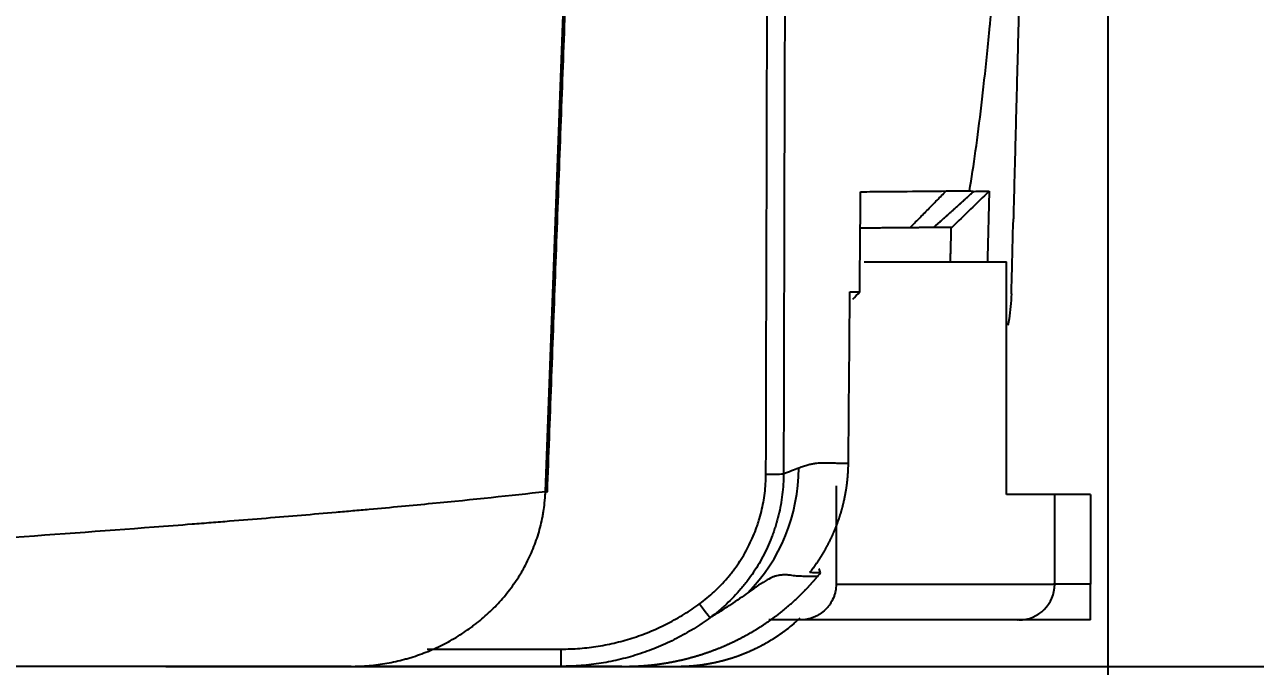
# Model space of a CAD drawing. Extents: x 86520 to 160660, y -2551 to 2752.
# Drawn here: x 88509.57 to 88543.96, y 1548.46 to 1566.38 of the extents above; entities that cross this region are included whole.
import ezdxf

# ---------------------------------------------------------------- set-up
doc = ezdxf.new("R2010")
doc.units = 0
doc.header["$LTSCALE"] = 10
doc.header["$MEASUREMENT"] = 0
doc.layers.get('DEFPOINTS').update_dxf_attribs({"linetype": 'CONTINUOUS'})
doc.layers.add('1', color=7, linetype='CONTINUOUS')
doc.dimstyles.new('경보기_스탈', dxfattribs={"dimtxt": 3.15, "dimasz": 2.5, "dimexe": 1, "dimexo": 1, "dimgap": 1, "dimtad": 1, "dimtoh": 1, "dimdec": 3, "dimzin": 1, "dimtxsty": 'STANDARD', "dimcen": 0, "dimclrd": 2, "dimclre": 2, "dimclrt": 4, "dimazin": 3, "dimtp": 0.1, "dimtm": 0.1, "dimtfac": 1, "dimtdec": 3, "dimtmove": 0, "dimatfit": 3})

# ---------------------------------------------------------------- blocks, each defined once
blk = doc.blocks.new('*D99')
at = {"layer": '1', "color": 1, "linetype": 'CONTINUOUS'}
for p, q in [((88506.677, 1673.889), (88631.642, 1673.889)), ((88626.642, 1563.462), (88626.642, 1658.889)), ((88513.52, 1548.462), (88631.642, 1548.462))]:
    blk.add_line(p, q, dxfattribs=at)
for points in [[(88624.142, 1658.889), (88629.142, 1658.889), (88626.642, 1673.889)], [(88624.142, 1563.462), (88629.142, 1563.462), (88626.642, 1548.462)]]:
    blk.add_solid(points, dxfattribs=at)
at = {"layer": 'DEFPOINTS', "color": 0, "linetype": 'CONTINUOUS'}
for p in [(88505.677, 1673.889), (88626.642, 1673.889), (88512.52, 1548.462)]:
    blk.add_point(p, dxfattribs=at)
at = {"layer": '1', "color": 2, "linetype": 'CONTINUOUS', "insert": (88616.142, 1613), "char_height": 6, "attachment_point": 5, "rotation": 90}
blk.add_mtext('{\\H2.5x;125}', dxfattribs=at)
blk = doc.blocks.new('*D457')
at = {"layer": '1', "color": 1, "linetype": 'CONTINUOUS'}
for p, q in [((88539.834, 1600.72), (88539.834, 1474)), ((88001.644, 1582), (88001.644, 1474)), ((88016.644, 1479), (88524.834, 1479))]:
    blk.add_line(p, q, dxfattribs=at)
for points in [[(88016.644, 1481.5), (88016.644, 1476.5), (88001.644, 1479)], [(88524.834, 1481.5), (88524.834, 1476.5), (88539.834, 1479)]]:
    blk.add_solid(points, dxfattribs=at)
at = {"layer": 'DEFPOINTS', "color": 0, "linetype": 'CONTINUOUS'}
for p in [(88539.834, 1601.72), (88001.644, 1583), (88539.834, 1479)]:
    blk.add_point(p, dxfattribs=at)
at = {"layer": '1', "color": 2, "linetype": 'CONTINUOUS', "insert": (88279.642, 1489.5), "char_height": 15, "attachment_point": 5}
blk.add_mtext('539', dxfattribs=at)

msp = doc.modelspace()

# ---------------------------------------------------------------- linework, layer by layer
at = {"layer": '1', "color": 7, "linetype": 'CONTINUOUS'}
for p, q in [((88537.1953, 1560.9516), (88537.2051, 1560.9609)), ((88537.1955, 1560.961), (88537.2051, 1560.9627)), ((88533.0284, 1559.757), (88537.0022, 1559.757)), ((88537.0022, 1553.257), (88537.0022, 1559.757)), ((88538.3517, 1553.257), (88537.0022, 1553.257)), ((88539.3517, 1553.257), (88538.3517, 1553.257)), ((88538.3517, 1550.757), (88538.3517, 1553.257)), ((88539.3517, 1553.257), (88539.3517, 1550.757)), ((88539.3517, 1550.757), (88538.3517, 1550.757)), ((88539.3517, 1549.757), (88539.3517, 1550.757)), ((88539.3517, 1549.757), (88537.3517, 1549.757)), ((88520.8219, 1548.9442), (88524.5664, 1548.9442)), ((88524.5664, 1548.4616), (88524.5664, 1548.9442)), ((88524.5664, 1548.4616), (88518.8844, 1548.4616)), ((88526.3027, 1548.4618), (88526.3027, 1548.4616))]:
    msp.add_line(p, q, dxfattribs=at)
for centre, major_axis, ratio, start_param, end_param in [((88526.2511, 1554.0477), (1.8659, -4.6388), 0.987755, 0.4056871, 1.183783), ((88530.2834, 1553.8446), (0.5, -0.0013), 0.034899, 4.7124814, 6.1027097), ((88537.3517, 1550.757), (0, -1), 0.999983, 0, 1.5707963), ((88528.4305, 1550.2269), (0.2961, -0.4029), 0.020676, 4.7405141, 6.231542)]:
    msp.add_ellipse(centre, major_axis=major_axis, ratio=ratio, start_param=start_param, end_param=end_param, dxfattribs=at)
for points, degree in [([(88537.205, 1560.9607), (88537.5567, 1574.5316), (88537.9084, 1588.1024)], 2), ([(88530.2834, 1553.8272), (88530.3054, 1562.1386), (88530.3259, 1570.4501), (88530.3449, 1578.7616)], 3), ([(88530.8358, 1578.7616), (88530.8171, 1570.4545), (88530.7969, 1562.1473), (88530.7753, 1553.8402)], 3), ([(88524.1236, 1553.3448), (88524.4241, 1561.3835), (88524.7212, 1569.4224), (88525.0152, 1577.4614)], 3), ([(88524.1769, 1553.3349), (88524.6269, 1565.398), (88525.0649, 1577.4615)], 2), ([(88532.9133, 1560.0029), (88532.9183, 1560.5737), (88532.9233, 1561.1444), (88532.9283, 1561.7151)], 3), ([(88534.3088, 1560.7094), (88535.3163, 1561.736)], 1), ([(88535.3163, 1561.736), (88535.5492, 1561.7379), (88535.7669, 1561.7398), (88535.9714, 1561.7417)], 3), ([(88536.5216, 1561.7294), (88536.1748, 1561.3928), (88535.828, 1561.0562), (88535.4812, 1560.7196)], 3), ([(88535.9714, 1561.7417), (88536.0117, 1561.7366), (88536.051, 1561.7313), (88536.0893, 1561.7258)], 3), ([(88536.0893, 1561.7258), (88536.2507, 1561.7306), (88536.3947, 1561.7318), (88536.5216, 1561.7294)], 3), ([(88536.5216, 1561.7294), (88536.5131, 1561.3958), (88536.5046, 1561.0621), (88536.496, 1560.7285)], 3), ([(88534.3088, 1560.7094), (88533.6799, 1560.7039), (88532.9386, 1560.6974)], 2), ([(88534.9621, 1560.7151), (88534.6493, 1560.7123), (88534.3088, 1560.7094)], 2), ([(88535.4812, 1560.7196), (88535.2561, 1560.7176), (88534.9621, 1560.7151)], 2), ([(88535.439, 1559.757), (88535.4636, 1560.7194)], 1), ([(88536.4964, 1560.7283), (88536.488, 1560.4045), (88536.4796, 1560.0808), (88536.4712, 1559.757)], 3), ([(88532.9038, 1558.921), (88532.907, 1559.2817), (88532.9101, 1559.6423), (88532.9133, 1560.0029)], 3), ([(88532.5873, 1554.1357), (88532.6012, 1555.73), (88532.6152, 1557.3243), (88532.6292, 1558.9186)], 3), ([(88532.6292, 1558.9186), (88532.7223, 1558.9194), (88532.8138, 1558.9202), (88532.9038, 1558.921)], 3), ([(88532.712, 1558.7109), (88532.7759, 1558.7809), (88532.8399, 1558.851), (88532.9038, 1558.921)], 3), ([(88532.2445, 1553.507), (88532.2445, 1550.757)], 1), ([(88531.8082, 1551.0758), (88531.7102, 1551.0769), (88531.6103, 1551.0778), (88531.5084, 1551.0785)], 3), ([(88531.7211, 1550.9688), (88531.7506, 1551.0041), (88531.7797, 1551.0397), (88531.8082, 1551.0758)], 3), ([(88531.2386, 1549.757), (88530.3638, 1549.757)], 1)]:
    msp.add_open_spline(points, degree=degree, dxfattribs=at)
for points, degree, knots in [([(88535.9714, 1561.7417), (88536.029, 1562.0869), (88536.0856, 1562.4579), (88536.1967, 1563.2532), (88536.2512, 1563.6774), (88536.3582, 1564.5801), (88536.4108, 1565.0585), (88536.4883, 1565.8173), (88536.5267, 1566.2069), (88536.5647, 1566.612), (88536.5835, 1566.8172), (88536.5898, 1566.886), (88536.6024, 1567.0245), (88536.6086, 1567.0948), (88536.618, 1567.2018), (88536.6211, 1567.2377), (88536.6274, 1567.3099), (88536.6368, 1567.4188), (88536.6585, 1567.677), (88536.6769, 1567.9054), (88536.7136, 1568.3709), (88536.7378, 1568.6929), (88536.7857, 1569.3582), (88536.8094, 1569.7013), (88536.8563, 1570.4068), (88536.8795, 1570.7691), (88536.9255, 1571.5112), (88536.9483, 1571.8909), (88536.9935, 1572.6664), (88537.0159, 1573.0622), (88537.0826, 1574.2715), (88537.1263, 1575.1072), (88537.1695, 1575.9681)], 3, [0, 0, 0, 0, 0.125, 0.125, 0.25, 0.25, 0.375, 0.375, 0.4375, 0.46875, 0.46875, 0.484375, 0.484375, 0.5, 0.5, 0.5078125, 0.5078125, 0.515625, 0.53125, 0.5625, 0.5625, 0.625, 0.625, 0.6875, 0.6875, 0.75, 0.75, 0.8125, 0.8125, 0.875, 0.875, 1, 1, 1, 1]), ([(88532.9283, 1561.7151), (88533.165, 1561.7169), (88533.3914, 1561.7186), (88533.8248, 1561.7221), (88534.4461, 1561.7273), (88534.9865, 1561.7325), (88535.3163, 1561.736)], 3, [0, 0, 0, 0, 0.25, 0.25, 0.5, 1, 1, 1, 1]), ([(88534.9621, 1560.7151), (88534.9729, 1560.7246), (88534.9945, 1560.7436), (88535.0271, 1560.7723), (88535.0596, 1560.801), (88535.0921, 1560.8298), (88535.1246, 1560.8585), (88535.157, 1560.8872), (88535.1894, 1560.916), (88535.2218, 1560.9447), (88535.2542, 1560.9735), (88535.2866, 1561.0023), (88535.3189, 1561.0311), (88535.3513, 1561.0599), (88535.3836, 1561.0887), (88535.4158, 1561.1175), (88535.4481, 1561.1464), (88535.4803, 1561.1752), (88535.5126, 1561.2041), (88535.5448, 1561.233), (88535.577, 1561.2619), (88535.6091, 1561.2908), (88535.6413, 1561.3197), (88535.6734, 1561.3486), (88535.7055, 1561.3775), (88535.7376, 1561.4065), (88535.7696, 1561.4354), (88535.8017, 1561.4644), (88535.8337, 1561.4934), (88535.8657, 1561.5224), (88535.8977, 1561.5514), (88535.9297, 1561.5804), (88535.9616, 1561.6094), (88535.9935, 1561.6385), (88536.0255, 1561.6675), (88536.0573, 1561.6966), (88536.0787, 1561.7161), (88536.0893, 1561.7258)], 3, [0, 0, 0, 0, 0.0317803, 0.063369, 0.0947661, 0.1259719, 0.1569866, 0.1878105, 0.2184437, 0.2488867, 0.2791398, 0.3092034, 0.3390776, 0.3687627, 0.398259, 0.4275668, 0.4566863, 0.4856177, 0.5143615, 0.5429177, 0.5712868, 0.5994691, 0.6274648, 0.6552742, 0.6828977, 0.7103355, 0.7375881, 0.7646557, 0.7915387, 0.8182375, 0.8447523, 0.8710835, 0.8972316, 0.9231969, 0.9489798, 0.9745807, 1, 1, 1, 1]), ([(88537.1415, 1558.8614), (88537.1458, 1559.0284), (88537.1501, 1559.1954), (88537.1681, 1559.8953), (88537.1818, 1560.4281), (88537.1955, 1560.961)], 3, [0, 0, 0, 0, 0.2386537, 0.2386537, 1, 1, 1, 1]), ([(88537.1415, 1558.8614), (88537.1384, 1558.743), (88537.1312, 1558.6261), (88537.109, 1558.3948), (88537.0856, 1558.2173), (88537.0532, 1558.0428), (88537.0405, 1557.9812)], 3, [0, 0, 0, 0, 0.3918494, 0.3918494, 0.7836989, 1, 1, 1, 1]), ([(88530.7753, 1553.8402), (88530.8534, 1553.8698), (88530.9277, 1553.8988), (88531.0688, 1553.9539), (88531.1355, 1553.9799), (88531.1985, 1554.0036)], 3, [0, 0, 0, 0, 0.5, 0.5, 1, 1, 1, 1]), ([(88531.1985, 1554.0036), (88531.2452, 1554.0211), (88531.2899, 1554.0374), (88531.375, 1554.0664), (88531.4153, 1554.079), (88531.4917, 1554.1005), (88531.5278, 1554.1092), (88531.5965, 1554.1232), (88531.629, 1554.1285), (88531.691, 1554.1367), (88531.7205, 1554.1397), (88531.7628, 1554.1425), (88531.7765, 1554.1432), (88531.8039, 1554.1444), (88531.8175, 1554.145), (88531.8849, 1554.1475), (88531.9373, 1554.148), (88532.0403, 1554.1468), (88532.0909, 1554.1451), (88532.191, 1554.1416), (88532.2406, 1554.1397), (88532.315, 1554.1377), (88532.3398, 1554.1371), (88532.3895, 1554.1364), (88532.4145, 1554.1364), (88532.4891, 1554.1361), (88532.5384, 1554.1359), (88532.5873, 1554.1357)], 3, [0, 0, 0, 0, 0.0625, 0.0625, 0.125, 0.125, 0.1875, 0.1875, 0.25, 0.25, 0.3125, 0.3125, 0.34375, 0.34375, 0.375, 0.375, 0.5, 0.5, 0.625, 0.625, 0.75, 0.75, 0.8125, 0.8125, 0.875, 0.875, 1, 1, 1, 1]), ([(88531.5084, 1551.0785), (88531.5158, 1551.0879), (88531.5305, 1551.1066), (88531.5524, 1551.1348), (88531.574, 1551.1632), (88531.5955, 1551.1917), (88531.6167, 1551.2204), (88531.6377, 1551.2491), (88531.6584, 1551.278), (88531.679, 1551.307), (88531.6993, 1551.3362), (88531.7194, 1551.3654), (88531.7393, 1551.3948), (88531.7589, 1551.4243), (88531.7783, 1551.4539), (88531.7975, 1551.4836), (88531.8165, 1551.5135), (88531.8352, 1551.5434), (88531.8538, 1551.5734), (88531.872, 1551.6036), (88531.8901, 1551.6338), (88531.9079, 1551.6642), (88531.9256, 1551.6947), (88531.9429, 1551.7252), (88531.9601, 1551.7559), (88531.977, 1551.7866), (88531.9937, 1551.8175), (88532.0101, 1551.8484), (88532.0264, 1551.8794), (88532.0424, 1551.9105), (88532.0581, 1551.9417), (88532.0737, 1551.973), (88532.089, 1552.0043), (88532.104, 1552.0358), (88532.1189, 1552.0673), (88532.1335, 1552.0989), (88532.1479, 1552.1306), (88532.162, 1552.1623), (88532.1759, 1552.1941), (88532.1896, 1552.226), (88532.203, 1552.2579), (88532.2163, 1552.29), (88532.2292, 1552.322), (88532.242, 1552.3542), (88532.2545, 1552.3864), (88532.2668, 1552.4186), (88532.2788, 1552.451), (88532.2906, 1552.4833), (88532.3022, 1552.5158), (88532.3136, 1552.5483), (88532.3247, 1552.5808), (88532.3356, 1552.6134), (88532.3462, 1552.646), (88532.3566, 1552.6787), (88532.3668, 1552.7114), (88532.3768, 1552.7441), (88532.3865, 1552.7769), (88532.396, 1552.8098), (88532.4052, 1552.8426), (88532.4143, 1552.8755), (88532.423, 1552.9085), (88532.4316, 1552.9415), (88532.4399, 1552.9745), (88532.448, 1553.0075), (88532.4559, 1553.0405), (88532.4635, 1553.0736), (88532.4709, 1553.1067), (88532.4781, 1553.1399), (88532.485, 1553.173), (88532.4917, 1553.2062), (88532.4982, 1553.2393), (88532.5044, 1553.2725), (88532.5105, 1553.3058), (88532.5163, 1553.339), (88532.5218, 1553.3722), (88532.5271, 1553.4054), (88532.5322, 1553.4387), (88532.5371, 1553.4719), (88532.5418, 1553.5052), (88532.5462, 1553.5385), (88532.5504, 1553.5717), (88532.5543, 1553.605), (88532.5581, 1553.6382), (88532.5616, 1553.6715), (88532.5649, 1553.7047), (88532.5679, 1553.738), (88532.5708, 1553.7712), (88532.5734, 1553.8044), (88532.5758, 1553.8376), (88532.5779, 1553.8708), (88532.5799, 1553.904), (88532.5816, 1553.9372), (88532.5831, 1553.9703), (88532.5844, 1554.0034), (88532.5854, 1554.0365), (88532.5863, 1554.0696), (88532.5869, 1554.1027), (88532.5871, 1554.1247), (88532.5873, 1554.1357)], 3, [0, 0, 0, 0, 0.0108293, 0.0216498, 0.0324616, 0.0432648, 0.0540592, 0.0648448, 0.0756218, 0.0863901, 0.0971496, 0.1079005, 0.1186426, 0.129376, 0.1401007, 0.1508167, 0.161524, 0.1722226, 0.1829125, 0.1935937, 0.2042662, 0.21493, 0.225585, 0.2362314, 0.2468691, 0.2574981, 0.2681184, 0.27873, 0.2893329, 0.2999271, 0.3105126, 0.3210895, 0.3316576, 0.3422171, 0.3527678, 0.3633099, 0.3738433, 0.384368, 0.394884, 0.4053914, 0.41589, 0.42638, 0.4368613, 0.4473339, 0.4577979, 0.4682532, 0.4786998, 0.4891377, 0.4995669, 0.5099875, 0.5203994, 0.5308027, 0.5411972, 0.5515831, 0.5619604, 0.5723289, 0.5826889, 0.5930401, 0.6033827, 0.6137166, 0.6240419, 0.6343585, 0.6446664, 0.6549657, 0.6652564, 0.6755384, 0.6858117, 0.6960764, 0.7063324, 0.7165798, 0.7268186, 0.7370486, 0.7472701, 0.7574829, 0.767687, 0.7778826, 0.7880694, 0.7982477, 0.8084173, 0.8185782, 0.8287306, 0.8388743, 0.8490093, 0.8591357, 0.8692535, 0.8793627, 0.8894632, 0.8995551, 0.9096384, 0.9197131, 0.9297791, 0.9398365, 0.9498853, 0.9599255, 0.969957, 0.97998, 0.9899943, 1, 1, 1, 1]), ([(88528.4305, 1550.2095), (88528.5732, 1550.3144), (88528.8446, 1550.539), (88529.0881, 1550.7926), (88529.2314, 1550.9604), (88529.2596, 1550.9944), (88529.3151, 1551.0634), (88529.3424, 1551.0982), (88529.4223, 1551.2037), (88529.4734, 1551.2752), (88529.6199, 1551.4937), (88529.7086, 1551.6442), (88529.8684, 1551.9552), (88529.9395, 1552.1156), (88530.0168, 1552.3225), (88530.0317, 1552.3642), (88530.0602, 1552.4479), (88530.1009, 1552.5738), (88530.1359, 1552.7006), (88530.1981, 1552.9557), (88530.2295, 1553.1275), (88530.2719, 1553.4746), (88530.2829, 1553.65), (88530.2834, 1553.8272)], 3, [0, 0, 0, 0, 0.125, 0.25, 0.25, 0.28125, 0.28125, 0.3125, 0.3125, 0.375, 0.375, 0.5, 0.5, 0.625, 0.625, 0.65625, 0.65625, 0.6875, 0.75, 0.75, 0.875, 0.875, 1, 1, 1, 1]), ([(88530.7753, 1553.8402), (88530.7749, 1553.6438), (88530.7628, 1553.4494), (88530.7163, 1553.0646), (88530.6818, 1552.8741), (88530.6132, 1552.5913), (88530.5876, 1552.4975), (88530.5448, 1552.3576), (88530.5299, 1552.311), (88530.4985, 1552.2183), (88530.4821, 1552.1719), (88530.3968, 1551.9425), (88530.3185, 1551.7645), (88530.1421, 1551.4195), (88530.0441, 1551.2525), (88529.8824, 1551.0101), (88529.826, 1550.9307), (88529.7376, 1550.8136), (88529.7075, 1550.7749), (88529.6462, 1550.6984), (88529.615, 1550.6606), (88529.4564, 1550.4741), (88529.3214, 1550.3329), (88529.1068, 1550.1329), (88529.0332, 1550.0682), (88528.8821, 1549.9429), (88528.8048, 1549.8825), (88528.7257, 1549.8243)], 3, [0, 0, 0, 0, 0.125, 0.125, 0.25, 0.25, 0.3125, 0.3125, 0.34375, 0.34375, 0.375, 0.375, 0.5, 0.5, 0.625, 0.625, 0.6875, 0.6875, 0.71875, 0.71875, 0.75, 0.75, 0.875, 0.875, 0.9375, 0.9375, 1, 1, 1, 1]), ([(88508.691, 1552.0271), (88510.2496, 1552.1369), (88511.7485, 1552.2467), (88513.5462, 1552.3839), (88514.0798, 1552.4251), (88514.6049, 1552.4663), (88514.953, 1552.4937), (88515.1262, 1552.5075), (88515.9868, 1552.5761), (88516.9946, 1552.6585), (88517.9566, 1552.7408), (88518.4293, 1552.782), (88518.5854, 1552.7957), (88518.8951, 1552.8232), (88519.6626, 1552.8918), (88521.5735, 1553.0702), (88523.1518, 1553.2349), (88524.1234, 1553.3447)], 3, [0, 0, 0, 0, 0.25, 0.25, 0.3125, 0.34375, 0.34375, 0.375, 0.375, 0.5, 0.5625, 0.5625, 0.59375, 0.59375, 0.625, 0.75, 1, 1, 1, 1]), ([(88518.6901, 1548.4616), (88518.6953, 1548.4616), (88518.7007, 1548.4616), (88518.7112, 1548.4617), (88518.7271, 1548.4617), (88518.7641, 1548.462), (88518.838, 1548.4633), (88518.9855, 1548.4682), (88519.1113, 1548.4766), (88519.362, 1548.4987), (88519.6942, 1548.5429), (88520.0221, 1548.6159), (88520.2257, 1548.6708), (88520.2664, 1548.6823), (88520.3475, 1548.7061), (88520.3881, 1548.7185), (88520.5089, 1548.7569), (88520.5887, 1548.7842), (88520.8253, 1548.8711), (88521.134, 1549.0002), (88521.4294, 1549.1558), (88521.7179, 1549.3247), (88521.8587, 1549.4159), (88522.0303, 1549.5387), (88522.0644, 1549.5637), (88522.1322, 1549.6146), (88522.1658, 1549.6404), (88522.2653, 1549.7189), (88522.3302, 1549.7726), (88522.5205, 1549.9376), (88522.6415, 1550.053), (88522.8718, 1550.2944), (88522.9811, 1550.4204), (88523.1875, 1550.6836), (88523.2847, 1550.8207), (88523.3982, 1550.9994), (88523.4205, 1551.0355), (88523.4641, 1551.1082), (88523.5279, 1551.2177), (88523.5872, 1551.329), (88523.6996, 1551.554), (88523.7665, 1551.7071), (88523.884, 1552.0195), (88523.9346, 1552.1789), (88523.9979, 1552.4228), (88524.0168, 1552.505), (88524.042, 1552.6294), (88524.0498, 1552.6712), (88524.0643, 1552.7548), (88524.0844, 1552.8805), (88524.0991, 1553.0067), (88524.1104, 1553.1332), (88524.1152, 1553.1966), (88524.1192, 1553.2707), (88524.1208, 1553.3078), (88524.1215, 1553.3264), (88524.1218, 1553.3343), (88524.122, 1553.3396), (88524.122, 1553.3423), (88524.1221, 1553.3449)], 3, [0, 0, 0, 0, 0.0019531, 0.0019531, 0.0039062, 0.0078125, 0.015625, 0.03125, 0.0625, 0.0625, 0.125, 0.1875, 0.1875, 0.203125, 0.203125, 0.21875, 0.21875, 0.25, 0.25, 0.3125, 0.375, 0.375, 0.4375, 0.4375, 0.453125, 0.453125, 0.46875, 0.46875, 0.5, 0.5, 0.5625, 0.5625, 0.625, 0.625, 0.6875, 0.6875, 0.703125, 0.703125, 0.71875, 0.75, 0.75, 0.8125, 0.8125, 0.875, 0.875, 0.90625, 0.90625, 0.921875, 0.921875, 0.9375, 0.96875, 0.96875, 0.984375, 0.9921875, 0.9960937, 0.9980469, 0.9990234, 0.9990234, 1, 1, 1, 1]), ([(88524.1236, 1553.3448), (88524.1427, 1553.3427), (88524.157, 1553.3408), (88524.1735, 1553.3375), (88524.1772, 1553.3361), (88524.1772, 1553.3349)], 3, [0, 0, 0, 0, 0.5430804, 0.5430804, 1, 1, 1, 1]), ([(88526.3457, 1548.4616), (88526.3603, 1548.4617), (88526.3894, 1548.4617), (88526.433, 1548.4621), (88526.4765, 1548.4628), (88526.5198, 1548.4638), (88526.5631, 1548.465), (88526.6062, 1548.4664), (88526.6492, 1548.4682), (88526.692, 1548.4701), (88526.7348, 1548.4724), (88526.7774, 1548.4749), (88526.8199, 1548.4776), (88526.8622, 1548.4806), (88526.9044, 1548.4839), (88526.9465, 1548.4874), (88526.9884, 1548.4911), (88527.0303, 1548.4951), (88527.0719, 1548.4993), (88527.1135, 1548.5037), (88527.1548, 1548.5084), (88527.1961, 1548.5133), (88527.2372, 1548.5184), (88527.2782, 1548.5238), (88527.319, 1548.5294), (88527.3597, 1548.5352), (88527.4002, 1548.5413), (88527.4406, 1548.5475), (88527.4808, 1548.554), (88527.5209, 1548.5607), (88527.5608, 1548.5676), (88527.6006, 1548.5747), (88527.6402, 1548.582), (88527.6796, 1548.5895), (88527.719, 1548.5972), (88527.7581, 1548.6052), (88527.7971, 1548.6133), (88527.8359, 1548.6216), (88527.8746, 1548.6301), (88527.9131, 1548.6389), (88527.9515, 1548.6478), (88527.9897, 1548.6568), (88528.0277, 1548.6661), (88528.0656, 1548.6756), (88528.1033, 1548.6852), (88528.1408, 1548.6951), (88528.1782, 1548.7051), (88528.2154, 1548.7152), (88528.2525, 1548.7256), (88528.2894, 1548.7361), (88528.3261, 1548.7468), (88528.3626, 1548.7576), (88528.399, 1548.7687), (88528.4352, 1548.7799), (88528.4712, 1548.7912), (88528.5071, 1548.8027), (88528.5428, 1548.8144), (88528.5783, 1548.8262), (88528.6137, 1548.8382), (88528.6489, 1548.8503), (88528.6839, 1548.8625), (88528.7187, 1548.875), (88528.7534, 1548.8875), (88528.7879, 1548.9002), (88528.8222, 1548.9131), (88528.8563, 1548.926), (88528.8903, 1548.9392), (88528.9241, 1548.9524), (88528.9577, 1548.9658), (88528.9912, 1548.9793), (88529.0244, 1548.9929), (88529.0575, 1549.0067), (88529.0905, 1549.0206), (88529.1232, 1549.0346), (88529.1558, 1549.0488), (88529.1882, 1549.063), (88529.2204, 1549.0774), (88529.2524, 1549.0919), (88529.2843, 1549.1065), (88529.316, 1549.1212), (88529.3475, 1549.136), (88529.3788, 1549.1509), (88529.41, 1549.1659), (88529.441, 1549.1811), (88529.4718, 1549.1963), (88529.5024, 1549.2116), (88529.5328, 1549.2271), (88529.5631, 1549.2426), (88529.5932, 1549.2582), (88529.6231, 1549.2739), (88529.6529, 1549.2897), (88529.6824, 1549.3056), (88529.7118, 1549.3216), (88529.741, 1549.3377), (88529.7701, 1549.3538), (88529.7989, 1549.37), (88529.8276, 1549.3863), (88529.8561, 1549.4027), (88529.8845, 1549.4192), (88529.9126, 1549.4357), (88529.9406, 1549.4523), (88529.9684, 1549.469), (88529.9961, 1549.4858), (88530.0235, 1549.5026), (88530.0508, 1549.5194), (88530.0779, 1549.5364), (88530.1049, 1549.5534), (88530.1316, 1549.5705), (88530.1582, 1549.5876), (88530.1846, 1549.6048), (88530.2109, 1549.622), (88530.237, 1549.6393), (88530.2629, 1549.6567), (88530.2886, 1549.6741), (88530.3142, 1549.6915), (88530.3395, 1549.709), (88530.3648, 1549.7265), (88530.3898, 1549.7441), (88530.4147, 1549.7618), (88530.4394, 1549.7794), (88530.4639, 1549.7971), (88530.4883, 1549.8149), (88530.5125, 1549.8327), (88530.5366, 1549.8505), (88530.5604, 1549.8683), (88530.5841, 1549.8862), (88530.6077, 1549.9042), (88530.631, 1549.9221), (88530.6542, 1549.9401), (88530.6773, 1549.9581), (88530.7001, 1549.9761), (88530.7229, 1549.9942), (88530.7454, 1550.0122), (88530.7678, 1550.0303), (88530.79, 1550.0484), (88530.8121, 1550.0666), (88530.834, 1550.0847), (88530.8557, 1550.1029), (88530.8773, 1550.1211), (88530.8987, 1550.1393), (88530.9199, 1550.1575), (88530.941, 1550.1757), (88530.962, 1550.1939), (88530.9827, 1550.2121), (88531.0034, 1550.2304), (88531.0238, 1550.2486), (88531.0441, 1550.2669), (88531.0643, 1550.2851), (88531.0843, 1550.3034), (88531.1041, 1550.3216), (88531.1238, 1550.3399), (88531.1434, 1550.3581), (88531.1628, 1550.3763), (88531.182, 1550.3946), (88531.2011, 1550.4128), (88531.22, 1550.431), (88531.2388, 1550.4492), (88531.2574, 1550.4674), (88531.2759, 1550.4856), (88531.2942, 1550.5038), (88531.3124, 1550.522), (88531.3305, 1550.5401), (88531.3484, 1550.5583), (88531.3661, 1550.5764), (88531.3837, 1550.5945), (88531.4012, 1550.6126), (88531.4185, 1550.6307), (88531.4357, 1550.6487), (88531.4527, 1550.6667), (88531.4696, 1550.6847), (88531.4863, 1550.7027), (88531.5029, 1550.7207), (88531.5194, 1550.7386), (88531.5357, 1550.7565), (88531.5519, 1550.7743), (88531.568, 1550.7922), (88531.5839, 1550.81), (88531.5997, 1550.8278), (88531.6153, 1550.8455), (88531.6308, 1550.8632), (88531.6462, 1550.8809), (88531.6614, 1550.8986), (88531.6765, 1550.9162), (88531.6915, 1550.9337), (88531.7063, 1550.9513), (88531.7162, 1550.963), (88531.7211, 1550.9688)], 3, [0, 0, 0, 0, 0.0071374, 0.0142562, 0.0213563, 0.0284379, 0.0355008, 0.0425451, 0.0495709, 0.056578, 0.0635665, 0.0705364, 0.0774877, 0.0844203, 0.0913344, 0.0982299, 0.1051067, 0.111965, 0.1188046, 0.1256256, 0.132428, 0.1392118, 0.145977, 0.1527236, 0.1594516, 0.1661609, 0.1728517, 0.1795238, 0.1861774, 0.1928123, 0.1994286, 0.2060263, 0.2126054, 0.2191659, 0.2257078, 0.2322311, 0.2387358, 0.2452218, 0.2516893, 0.2581381, 0.2645683, 0.27098, 0.277373, 0.2837474, 0.2901032, 0.2964404, 0.3027589, 0.3090589, 0.3153403, 0.321603, 0.3278472, 0.3340727, 0.3402796, 0.3464679, 0.3526377, 0.3587888, 0.3649213, 0.3710351, 0.3771304, 0.3832071, 0.3892651, 0.3953046, 0.4013254, 0.4073277, 0.4133113, 0.4192763, 0.4252227, 0.4311505, 0.4370597, 0.4429503, 0.4488223, 0.4546757, 0.4605104, 0.4663266, 0.4721242, 0.4779031, 0.4836634, 0.4894052, 0.4951283, 0.5008328, 0.5065187, 0.512186, 0.5178347, 0.5234648, 0.5290762, 0.5346691, 0.5402434, 0.545799, 0.5513361, 0.5568545, 0.5623543, 0.5678356, 0.5732982, 0.5787422, 0.5841676, 0.5895744, 0.5949626, 0.6003322, 0.6056831, 0.6110155, 0.6163293, 0.6216244, 0.626901, 0.6321589, 0.6373983, 0.642619, 0.6478211, 0.6530046, 0.6581696, 0.6633159, 0.6684436, 0.6735527, 0.6786432, 0.683715, 0.6887683, 0.693803, 0.6988191, 0.7038165, 0.7087954, 0.7137556, 0.7186973, 0.7236203, 0.7285248, 0.7334106, 0.7382778, 0.7431264, 0.7479565, 0.7527679, 0.7575607, 0.7623349, 0.7670905, 0.7718275, 0.7765459, 0.7812456, 0.7859268, 0.7905894, 0.7952334, 0.7998587, 0.8044655, 0.8090537, 0.8136232, 0.8181742, 0.8227065, 0.8272203, 0.8317154, 0.8361919, 0.8406499, 0.8450892, 0.8495099, 0.8539121, 0.8582956, 0.8626605, 0.8670068, 0.8713345, 0.8756436, 0.8799342, 0.8842061, 0.8884594, 0.8926941, 0.8969102, 0.9011077, 0.9052866, 0.9094469, 0.9135886, 0.9177117, 0.9218162, 0.9259021, 0.9299693, 0.934018, 0.9380481, 0.9420596, 0.9460525, 0.9500268, 0.9539825, 0.9579196, 0.9618381, 0.965738, 0.9696192, 0.9734819, 0.977326, 0.9811515, 0.9849584, 0.9887467, 0.9925164, 0.9962675, 1, 1, 1, 1]), ([(88531.7211, 1550.9688), (88531.6054, 1550.9712), (88531.4575, 1550.9739), (88531.305, 1550.9758), (88531.2589, 1550.9764), (88531.2435, 1550.9765), (88531.2131, 1550.9774), (88531.1981, 1550.9782), (88531.124, 1550.9833), (88531.0675, 1550.9915), (88530.9812, 1551.0031), (88530.9522, 1551.0068), (88530.9076, 1551.0113), (88530.8926, 1551.0126), (88530.862, 1551.0147), (88530.8153, 1551.0167), (88530.7655, 1551.0152), (88530.7132, 1551.0107), (88530.6954, 1551.0087), (88530.668, 1551.0051), (88530.6542, 1551.0031), (88530.6402, 1551.001), (88530.6308, 1550.9996), (88530.6261, 1550.9988), (88530.6021, 1550.9946), (88530.5815, 1550.9896), (88530.5483, 1550.9799), (88530.5369, 1550.9762), (88530.5133, 1550.9682), (88530.5011, 1550.9638), (88530.4381, 1550.9394), (88530.3809, 1550.9124), (88530.2456, 1550.8357), (88530.1676, 1550.7858), (88530.0551, 1550.7093), (88530.0319, 1550.6933), (88529.984, 1550.6602), (88529.9101, 1550.6087), (88529.83, 1550.5522), (88529.7739, 1550.5127)], 3, [0, 0, 0, 0, 0.25, 0.3125, 0.3125, 0.34375, 0.34375, 0.375, 0.375, 0.5, 0.5, 0.5625, 0.5625, 0.59375, 0.59375, 0.625, 0.6875, 0.6875, 0.71875, 0.71875, 0.734375, 0.7421875, 0.7421875, 0.75, 0.75, 0.78125, 0.78125, 0.796875, 0.796875, 0.8125, 0.8125, 0.875, 0.875, 0.9375, 0.9375, 0.953125, 0.953125, 0.96875, 1, 1, 1, 1]), ([(88531.8081, 1551.0757), (88531.8009, 1551.0934), (88531.7868, 1551.1286), (88531.7725, 1551.1639), (88531.7655, 1551.1814)], 3, [0, 0, 0, 0, 0.5026074, 1, 1, 1, 1]), ([(88532.2445, 1550.757), (88532.2445, 1550.6908), (88532.238, 1550.6257), (88532.2187, 1550.5296), (88532.2107, 1550.4979), (88532.1963, 1550.4507), (88532.1911, 1550.435), (88532.1799, 1550.4039), (88532.1739, 1550.3885), (88532.1422, 1550.3127), (88532.1112, 1550.2553), (88532.0655, 1550.1873), (88532.056, 1550.1739), (88532.0363, 1550.1475), (88532.026, 1550.1345), (88531.9945, 1550.0963), (88531.9723, 1550.0721), (88531.9027, 1550.0031), (88531.852, 1549.9617), (88531.7833, 1549.9162), (88531.7693, 1549.9073), (88531.741, 1549.8905), (88531.698, 1549.8663), (88531.624, 1549.8316), (88531.5624, 1549.8097), (88531.5153, 1549.7954), (88531.4995, 1549.7911), (88531.4674, 1549.7831), (88531.4513, 1549.7795), (88531.3703, 1549.7634), (88531.3048, 1549.757), (88531.2386, 1549.757)], 3, [0, 0, 0, 0, 0.125, 0.125, 0.1875, 0.1875, 0.21875, 0.21875, 0.25, 0.25, 0.375, 0.375, 0.40625, 0.40625, 0.4375, 0.4375, 0.5, 0.5, 0.625, 0.625, 0.65625, 0.65625, 0.6875, 0.75, 0.8125, 0.8125, 0.84375, 0.84375, 0.875, 0.875, 1, 1, 1, 1]), ([(88524.5664, 1548.9442), (88524.7401, 1548.9442), (88525.0856, 1548.958), (88525.5978, 1549.0191), (88525.9353, 1549.0866), (88526.1868, 1549.1474), (88526.2704, 1549.1694), (88526.4371, 1549.2167), (88526.5204, 1549.2422), (88526.7672, 1549.3231), (88527.0901, 1549.4434), (88527.5562, 1549.6603), (88527.8548, 1549.829), (88528.1473, 1550.01), (88528.2905, 1550.1066), (88528.4305, 1550.2095)], 3, [0, 0, 0, 0, 0.125, 0.25, 0.375, 0.375, 0.4375, 0.4375, 0.5, 0.5, 0.625, 0.75, 0.875, 0.875, 1, 1, 1, 1]), ([(88529.7739, 1550.5127), (88529.6311, 1550.4123), (88529.4718, 1550.3008), (88529.2529, 1550.155), (88529.2081, 1550.1255), (88529.1167, 1550.066), (88529.07, 1550.0361), (88528.9273, 1549.9458), (88528.8283, 1549.885), (88528.7257, 1549.8243)], 3, [0, 0, 0, 0, 0.5, 0.5, 0.625, 0.625, 0.75, 0.75, 1, 1, 1, 1]), ([(88528.7257, 1549.8243), (88528.5755, 1549.7137), (88528.4218, 1549.61), (88528.1078, 1549.4156), (88527.7873, 1549.2343), (88527.287, 1549.001), (88526.9405, 1548.8716), (88526.6755, 1548.7844), (88526.5863, 1548.757), (88526.407, 1548.7059), (88526.317, 1548.6821), (88526.0457, 1548.6163), (88525.8632, 1548.5796), (88525.587, 1548.5354), (88525.4946, 1548.5225), (88525.3097, 1548.5004), (88525.2171, 1548.4911), (88524.939, 1548.469), (88524.7529, 1548.4616), (88524.5664, 1548.4616)], 3, [0, 0, 0, 0, 0.125, 0.125, 0.25, 0.375, 0.5, 0.5, 0.5625, 0.5625, 0.625, 0.625, 0.75, 0.75, 0.8125, 0.8125, 0.875, 0.875, 1, 1, 1, 1]), ([(88527.8223, 1548.4616), (88527.8337, 1548.4617), (88527.8563, 1548.4617), (88527.8903, 1548.4621), (88527.9243, 1548.4627), (88527.9583, 1548.4635), (88527.9922, 1548.4646), (88528.0261, 1548.4659), (88528.06, 1548.4674), (88528.0939, 1548.4692), (88528.1278, 1548.4712), (88528.1616, 1548.4735), (88528.1954, 1548.476), (88528.2292, 1548.4787), (88528.2629, 1548.4816), (88528.2967, 1548.4848), (88528.3303, 1548.4882), (88528.364, 1548.4918), (88528.3976, 1548.4957), (88528.4312, 1548.4998), (88528.4647, 1548.5041), (88528.4982, 1548.5087), (88528.5316, 1548.5135), (88528.565, 1548.5185), (88528.5984, 1548.5237), (88528.6317, 1548.5292), (88528.6649, 1548.5348), (88528.6981, 1548.5407), (88528.7313, 1548.5469), (88528.7644, 1548.5532), (88528.7974, 1548.5598), (88528.8304, 1548.5666), (88528.8633, 1548.5736), (88528.8962, 1548.5808), (88528.929, 1548.5882), (88528.9617, 1548.5959), (88528.9944, 1548.6038), (88529.027, 1548.6118), (88529.0595, 1548.6201), (88529.092, 1548.6286), (88529.1243, 1548.6374), (88529.1567, 1548.6463), (88529.1889, 1548.6554), (88529.2211, 1548.6648), (88529.2532, 1548.6744), (88529.2852, 1548.6841), (88529.3171, 1548.6941), (88529.3489, 1548.7043), (88529.3807, 1548.7147), (88529.4124, 1548.7253), (88529.444, 1548.7361), (88529.4755, 1548.747), (88529.5069, 1548.7582), (88529.5382, 1548.7696), (88529.5694, 1548.7812), (88529.6006, 1548.793), (88529.6316, 1548.805), (88529.6626, 1548.8172), (88529.6934, 1548.8296), (88529.7242, 1548.8421), (88529.7548, 1548.8549), (88529.7854, 1548.8679), (88529.8158, 1548.881), (88529.8462, 1548.8943), (88529.8764, 1548.9079), (88529.9066, 1548.9216), (88529.9366, 1548.9355), (88529.9665, 1548.9496), (88529.9963, 1548.9638), (88530.026, 1548.9783), (88530.0556, 1548.9929), (88530.085, 1549.0078), (88530.1144, 1549.0227), (88530.1436, 1549.0379), (88530.1727, 1549.0533), (88530.2017, 1549.0688), (88530.2306, 1549.0845), (88530.2593, 1549.1004), (88530.288, 1549.1165), (88530.3165, 1549.1327), (88530.3449, 1549.1491), (88530.3731, 1549.1657), (88530.4012, 1549.1824), (88530.4292, 1549.1993), (88530.4571, 1549.2164), (88530.4848, 1549.2336), (88530.5124, 1549.251), (88530.5399, 1549.2686), (88530.5672, 1549.2863), (88530.5944, 1549.3042), (88530.6215, 1549.3223), (88530.6484, 1549.3405), (88530.6752, 1549.3588), (88530.7018, 1549.3774), (88530.7283, 1549.396), (88530.7547, 1549.4149), (88530.7809, 1549.4339), (88530.807, 1549.453), (88530.8329, 1549.4723), (88530.8587, 1549.4917), (88530.8843, 1549.5113), (88530.9098, 1549.5311), (88530.9351, 1549.5509), (88530.9603, 1549.571), (88530.9854, 1549.5911), (88531.0102, 1549.6114), (88531.035, 1549.6319), (88531.0595, 1549.6525), (88531.0905, 1549.6788), (88531.1278, 1549.711), (88531.1712, 1549.7495), (88531.2069, 1549.7818), (88531.2282, 1549.8014), (88531.2351, 1549.8078)], 3, [0, 0, 0, 0, 0.0092311, 0.0184551, 0.0276719, 0.0368815, 0.0460841, 0.0552795, 0.0644678, 0.0736491, 0.0828233, 0.0919905, 0.1011506, 0.1103037, 0.1194498, 0.1285889, 0.1377209, 0.146846, 0.1559641, 0.1650752, 0.1741793, 0.1832764, 0.1923666, 0.2014497, 0.2105259, 0.2195951, 0.2286573, 0.2377126, 0.2467608, 0.255802, 0.2648362, 0.2738635, 0.2828837, 0.2918968, 0.3009029, 0.309902, 0.3188941, 0.327879, 0.3368569, 0.3458277, 0.3547914, 0.3637479, 0.3726974, 0.3816396, 0.3905748, 0.3995027, 0.4084235, 0.417337, 0.4262433, 0.4351424, 0.4440342, 0.4529188, 0.461796, 0.4706659, 0.4795285, 0.4883837, 0.4972316, 0.506072, 0.5149051, 0.5237307, 0.5325488, 0.5413595, 0.5501626, 0.5589583, 0.5677464, 0.576527, 0.5852999, 0.5940653, 0.602823, 0.6115731, 0.6203156, 0.6290503, 0.6377774, 0.6464967, 0.6552083, 0.6639121, 0.6726081, 0.6812963, 0.6899766, 0.6986492, 0.7073138, 0.7159706, 0.7246195, 0.7332605, 0.7418935, 0.7505185, 0.7591356, 0.7677447, 0.7763458, 0.7849389, 0.793524, 0.802101, 0.8106699, 0.8192308, 0.8277835, 0.8363282, 0.8448648, 0.8533932, 0.8619135, 0.8704257, 0.8789297, 0.8874256, 0.8959133, 0.9043928, 0.9128641, 0.9213273, 0.9297823, 0.9382291, 0.9466676, 0.961896, 0.9771799, 0.9925192, 1, 1, 1, 1]), ([(88518.69, 1548.4616), (88516.4072, 1548.4616), (88513.3989, 1548.4616), (88510.2294, 1548.4616), (88506.3504, 1548.4616)], 2, [0, 0, 0, 0.4876405, 0.4876405, 1, 1, 1]), ([(88526.2557, 1548.4616), (88526.1272, 1548.4616), (88525.9957, 1548.4616), (88525.794, 1548.4616), (88525.7259, 1548.4616), (88525.6228, 1548.4616), (88525.5883, 1548.4616), (88525.519, 1548.4616), (88525.4841, 1548.4616), (88525.4145, 1548.4616), (88525.3796, 1548.4616), (88525.3098, 1548.4616), (88525.2748, 1548.4616), (88525.2216, 1548.4616), (88525.2037, 1548.4616), (88525.1674, 1548.4616), (88525.1491, 1548.4616), (88525.0935, 1548.4616), (88525.0557, 1548.4616), (88524.8675, 1548.4616), (88524.7169, 1548.4616), (88524.5664, 1548.4616)], 3, [0, 0, 0, 0, 0.25, 0.25, 0.375, 0.375, 0.4375, 0.4375, 0.5, 0.5, 0.5625, 0.5625, 0.625, 0.625, 0.65625, 0.65625, 0.6875, 0.6875, 0.75, 0.75, 1, 1, 1, 1]), ([(88526.595, 1548.4616), (88526.7275, 1548.4616), (88526.8597, 1548.4616), (88527.0618, 1548.4616), (88527.1319, 1548.4616), (88527.2718, 1548.4616), (88527.3414, 1548.4616), (88527.5491, 1548.4616), (88527.6863, 1548.4616), (88527.8223, 1548.4616)], 3, [0, 0, 0, 0, 0.3197135, 0.3197135, 0.4897851, 0.4897851, 0.6598567, 0.6598567, 1, 1, 1, 1])]:
    msp.add_open_spline(points, degree=degree, knots=knots, dxfattribs=at)
for points, weights in [([(88532.2445, 1550.757), (88538.0433, 1550.757), (88538.3517, 1550.757)], [0.999997302673, 0.998677581577, 1]), ([(88537.3517, 1549.757), (88537.0433, 1549.757), (88531.2386, 1549.757)], [1, 0.998676231537, 1])]:
    msp.add_rational_spline(points, weights, degree=2, dxfattribs=at)

# ---------------------------------------------------------------- dimensions: what is measured, and where the dimension line sits
dim = msp.add_linear_dim(base=(88626.6417, 1673.8892), p1=(88512.5202, 1548.4616), p2=(88505.6767, 1673.8892), angle=90, text='{\\H2.5x;125}', dimstyle='경보기_스탈', override={"dimtxt": 6, "dimasz": 15, "dimexe": 5, "dimgap": 3, "dimtoh": 0, "dimzin": 9, "dimclrd": 1, "dimclre": 1, "dimclrt": 2, "dimfxl": 0.3}, dxfattribs=at)
dim.commit()
dim.dimension.update_dxf_attribs({"geometry": '*D99', "text_midpoint": (88626.6417, 1613), "dimtype": 160})
dim = msp.add_linear_dim(base=(88539.8342, 1479), p1=(88001.6439, 1583.0001), p2=(88539.8342, 1601.72), text='539', dimstyle='경보기_스탈', override={"dimtxt": 15, "dimasz": 15, "dimexe": 5, "dimgap": 3, "dimtoh": 0, "dimzin": 9, "dimclrd": 1, "dimclre": 1, "dimclrt": 2, "dimfxl": 0.3}, dxfattribs=at)
dim.commit()
dim.dimension.update_dxf_attribs({"geometry": '*D457', "text_midpoint": (88279.6417, 1479), "dimtype": 160})

doc.saveas('drawing.dxf')
